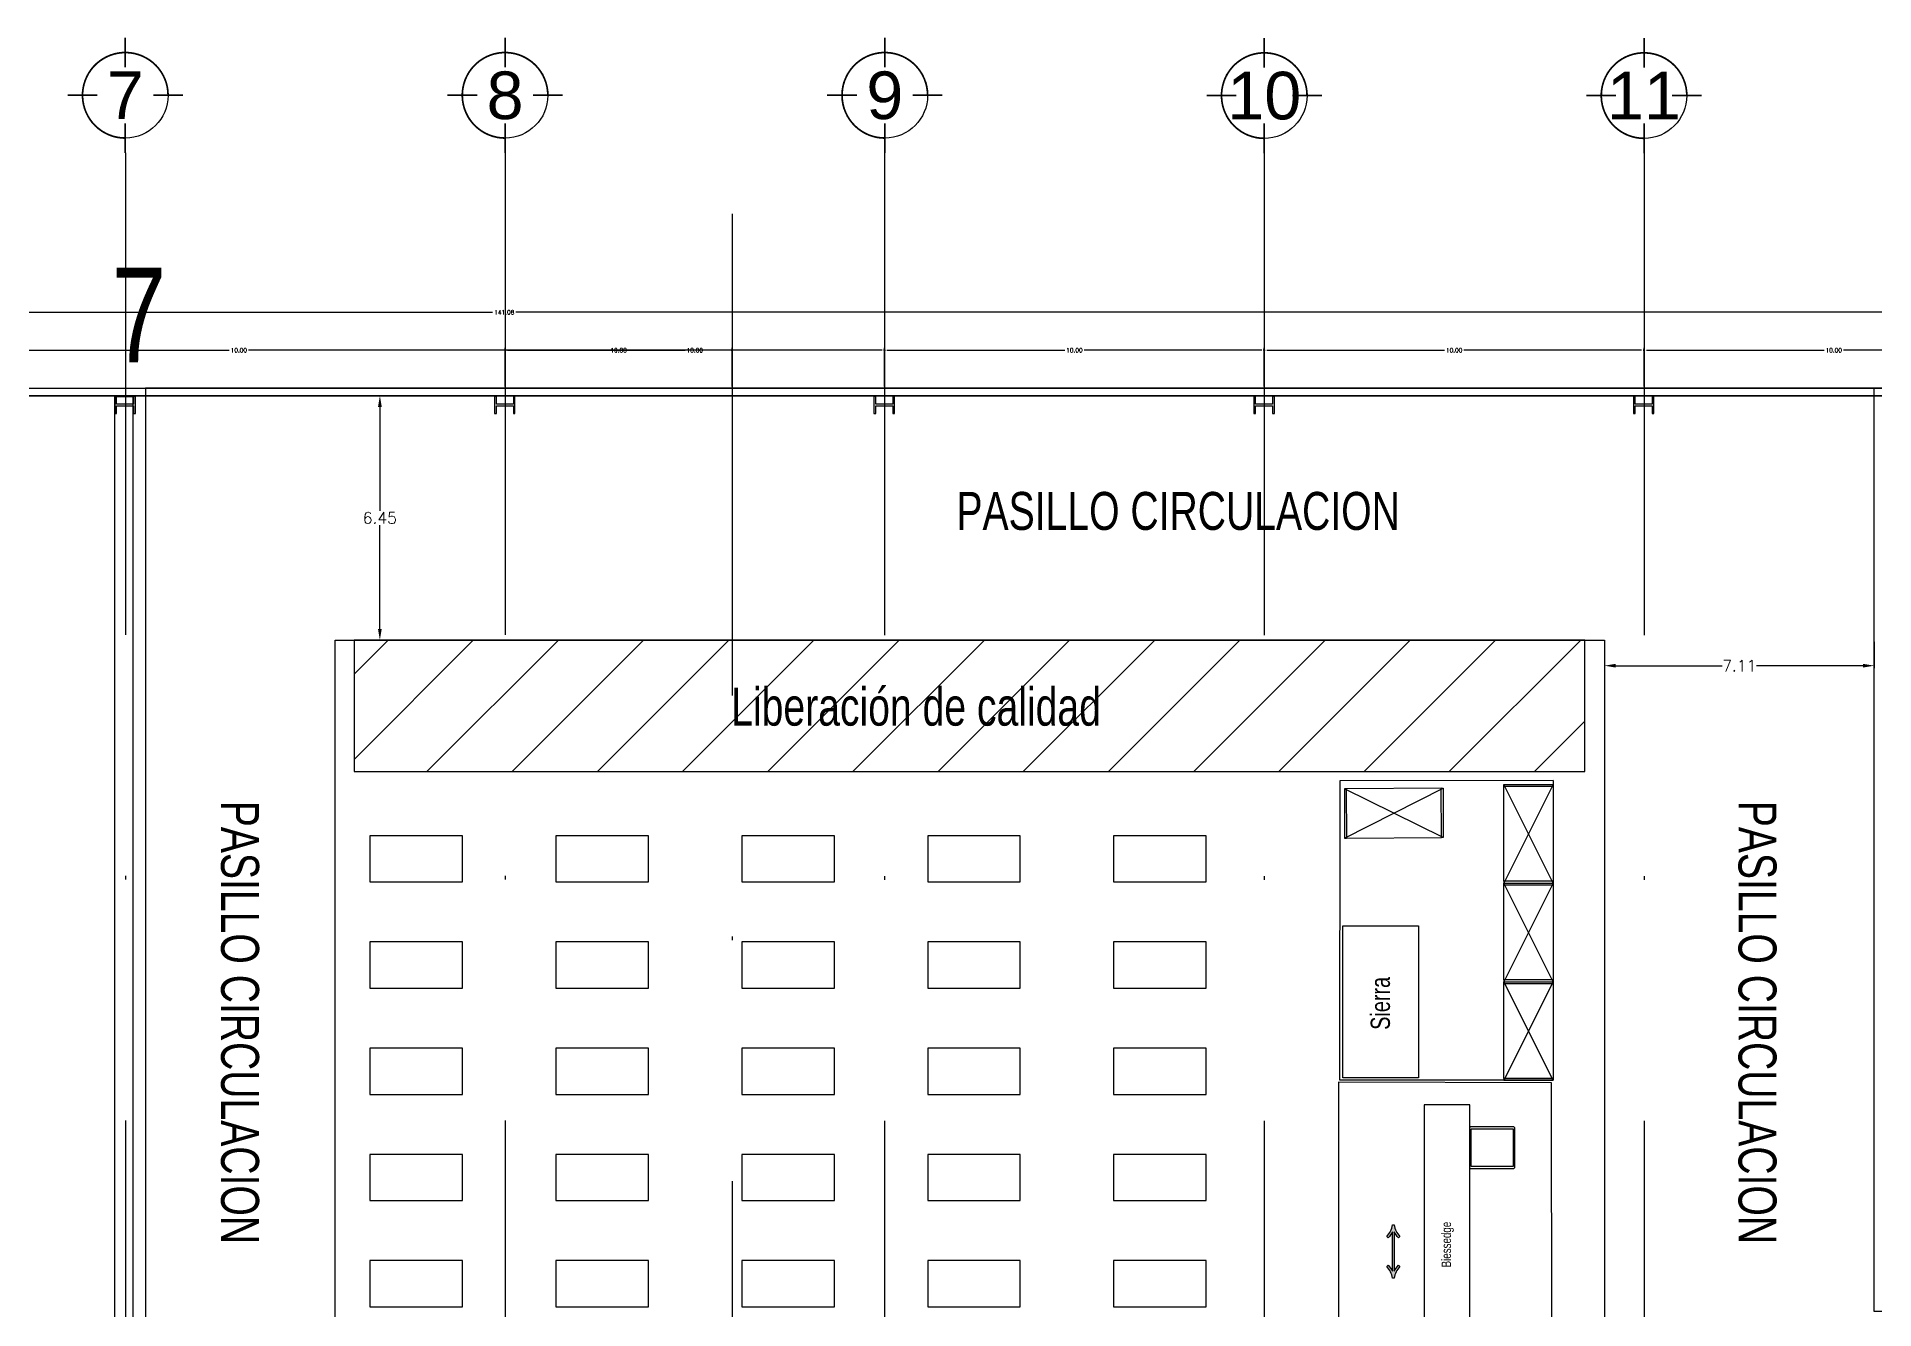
# Model space of a CAD drawing. Header units: millimetres. Extents: x 1309 to 1714, y 898 to 1242.
# Drawn here: x 1377.89 to 1426.31, y 1208.66 to 1242.2 of the extents above; entities that cross this region are included whole.
import ezdxf
from ezdxf.enums import TextEntityAlignment as Align

# ---------------------------------------------------------------- set-up
doc = ezdxf.new("R2010")
doc.units = ezdxf.units.MM
doc.linetypes.add('DASHDOT', pattern=[25.4, 12.7, -6.35, 0, -6.35])
for name, color, linetype in [('1- 2', 223, 'Continuous'), ('1- muro de carga', 5, 'Continuous'), ('dim-75', 2, 'Continuous'), ('ejes', 140, 'DASHDOT'), ('LINEA LIMITE DE ZONIFICACION', 2, 'Continuous'), ('MARCO', 254, 'Continuous')]:
    doc.layers.add(name, color=color, linetype=linetype)
doc.styles.add('75', font='romans.shx', dxfattribs={"height": 0.112})
doc.styles.add('ALA', font='arial.ttf')
doc.styles.get("Standard").update_dxf_attribs({"font": 'arial.ttf'})
doc.styles.add('TEXTO GENERAL', font='swissc.ttf', dxfattribs={"width": 0.9, "height": 1})
doc.styles.add('TEXTOS', font='romans.shx')
doc.dimstyles.new('DIM-75P', dxfattribs={"dimtxt": 0.3, "dimasz": 0.3, "dimexe": 0.0675, "dimexo": 0.0468, "dimgap": 0.0375, "dimtad": 0, "dimtih": 1, "dimtoh": 1, "dimzin": 0, "dimdsep": 46, "dimtxsty": 'TEXTOS', "dimcen": 0.3, "dimclrd": 1, "dimclre": 1, "dimclrt": 2, "dimadec": 0, "dimazin": 0, "dimtfac": 1, "dimtmove": 1, "dimatfit": 3, "dimldrblk": 'flecha', "dimfxl": 0.045, "dimtolj": 1, "dimtzin": 0, "dimlwd": -1, "dimlwe": -1, "dimarcsym": 0})

# ---------------------------------------------------------------- blocks, each defined once
blk = doc.blocks.new('ejeh')
at = {"layer": 'ejes', "const_width": 0.02}
for points in [[(0, 1.348), (0, 1)], [(-0.326, 0.674), (-0.674, 0.674)], [(0.326, 0.674), (0.674, 0.674)], [(0, 0), (0, 0.348)]]:
    blk.add_lwpolyline(points, dxfattribs=at)
blk.add_lwpolyline([(0, 0.174, -2.414214), (0.5, 0.674, 1)], format="xyb", dxfattribs=at)
at = {"layer": 'ejes'}
blk.add_circle((0, 0.674), 0.5, dxfattribs=at)
blk.add_attdef('X', text='', height=0.556, dxfattribs=at).set_placement((0, 0.674), align=Align.MIDDLE_CENTER)
blk = doc.blocks.new('flecha')
at = {"ltscale": 6}
for points in [[(-0.02, 0.03), (-0.11, 0.13), (-0.12, 0.05), (-0.12, 0.21)], [(-0.02, -0.03), (-0.11, -0.13), (-0.12, -0.05), (-0.12, -0.21)]]:
    blk.add_hatch(color=256, dxfattribs=at).paths.add_polyline_path(points)
for p, q in [((0.01, -0.02), (-0.14, 0.24)), ((0.01, 0.02), (-0.14, -0.24)), ((-0.13, 0.24), (-0.13, 0.03)), ((-0.13, 0.03), (-0.1, 0.12)), ((0, 0), (-0.1, 0.12)), ((0, 0), (-0.1, -0.12)), ((-0.13, -0.02), (-0.13, -0.24)), ((-0.13, -0.02), (-0.1, -0.12))]:
    blk.add_line(p, q, dxfattribs=at)
for points in [[(-0.02, 0.03), (-0.11, 0.13), (-0.12, 0.05), (-0.12, 0.21)], [(-0.02, -0.03), (-0.11, -0.13), (-0.12, -0.05), (-0.12, -0.21)]]:
    blk.add_lwpolyline(points, close=True, dxfattribs=at)
blk = doc.blocks.new('*D36')
at = {"layer": 'Defpoints', "color": 0, "transparency": 16777216}
for p in [(1165.686, 119.429), (1139.688, 118.429), (1165.686, 118.429)]:
    blk.add_point(p, dxfattribs=at)
at = {"layer": 'dim-75', "color": 1, "transparency": 16777216}
for p, q in [((1139.688, 118.475), (1139.688, 119.496)), ((1139.751, 119.429), (1152.433, 119.429)), ((1165.622, 119.429), (1152.94, 119.429)), ((1165.686, 118.475), (1165.686, 119.496))]:
    blk.add_line(p, q, dxfattribs=at)
at = {"layer": 'dim-75', "color": 1, "transparency": 16777216, "xscale": 0.06375, "yscale": 0.06375, "zscale": 0.06375, "rotation": 180}
blk.add_blockref('flecha', (1139.688, 119.429), dxfattribs=at)
at = {"layer": 'dim-75', "color": 1, "transparency": 16777216, "xscale": 0.06375, "yscale": 0.06375, "zscale": 0.06375}
blk.add_blockref('flecha', (1165.686, 119.429), dxfattribs=at)
at = {"layer": 'dim-75', "transparency": 16777216, "insert": (1152.687, 119.429), "char_height": 0.112, "attachment_point": 5, "style": '75'}
blk.add_mtext('\\A1;10.00', dxfattribs=at)
blk = doc.blocks.new('*D37')
at = {"layer": 'Defpoints', "color": 0, "transparency": 16777216}
for p in [(1159.703, 119.429), (1159.703, 118.429), (1165.686, 118.429)]:
    blk.add_point(p, dxfattribs=at)
at = {"layer": 'dim-75', "color": 1, "transparency": 16777216}
for p, q in [((1159.703, 118.475), (1159.703, 119.496)), ((1159.767, 119.429), (1162.441, 119.429)), ((1165.622, 119.429), (1162.948, 119.429)), ((1165.686, 118.475), (1165.686, 119.496))]:
    blk.add_line(p, q, dxfattribs=at)
at = {"layer": 'dim-75', "color": 1, "transparency": 16777216, "xscale": 0.06375, "yscale": 0.06375, "zscale": 0.06375, "rotation": 180}
blk.add_blockref('flecha', (1159.703, 119.429), dxfattribs=at)
at = {"layer": 'dim-75', "color": 1, "transparency": 16777216, "xscale": 0.06375, "yscale": 0.06375, "zscale": 0.06375}
blk.add_blockref('flecha', (1165.686, 119.429), dxfattribs=at)
at = {"layer": 'dim-75', "transparency": 16777216, "insert": (1162.695, 119.429), "char_height": 0.112, "attachment_point": 5, "style": '75'}
blk.add_mtext('\\A1;10.00', dxfattribs=at)
blk = doc.blocks.new('*D38')
at = {"layer": 'Defpoints', "color": 0, "transparency": 16777216}
for p in [(1169.703, 119.429), (1159.703, 118.429), (1169.703, 118.429)]:
    blk.add_point(p, dxfattribs=at)
at = {"layer": 'dim-75', "color": 1, "transparency": 16777216}
for p, q in [((1159.703, 118.475), (1159.703, 119.496)), ((1159.767, 119.429), (1164.45, 119.429)), ((1169.64, 119.429), (1164.957, 119.429)), ((1169.703, 118.475), (1169.703, 119.496))]:
    blk.add_line(p, q, dxfattribs=at)
at = {"layer": 'dim-75', "color": 1, "transparency": 16777216, "xscale": 0.06375, "yscale": 0.06375, "zscale": 0.06375, "rotation": 180}
blk.add_blockref('flecha', (1159.703, 119.429), dxfattribs=at)
at = {"layer": 'dim-75', "color": 1, "transparency": 16777216, "xscale": 0.06375, "yscale": 0.06375, "zscale": 0.06375}
blk.add_blockref('flecha', (1169.703, 119.429), dxfattribs=at)
at = {"layer": 'dim-75', "transparency": 16777216, "insert": (1164.703, 119.429), "char_height": 0.112, "attachment_point": 5, "style": '75'}
blk.add_mtext('\\A1;10.00', dxfattribs=at)
blk = doc.blocks.new('*D39')
at = {"layer": 'Defpoints', "color": 0, "transparency": 16777216}
for p in [(1179.711, 119.429), (1169.703, 118.429), (1179.711, 118.429)]:
    blk.add_point(p, dxfattribs=at)
at = {"layer": 'dim-75', "color": 1, "transparency": 16777216}
for p, q in [((1169.703, 118.475), (1169.703, 119.496)), ((1169.767, 119.429), (1174.454, 119.429)), ((1179.648, 119.429), (1174.961, 119.429)), ((1179.711, 118.475), (1179.711, 119.496))]:
    blk.add_line(p, q, dxfattribs=at)
at = {"layer": 'dim-75', "color": 1, "transparency": 16777216, "xscale": 0.06375, "yscale": 0.06375, "zscale": 0.06375, "rotation": 180}
blk.add_blockref('flecha', (1169.703, 119.429), dxfattribs=at)
at = {"layer": 'dim-75', "color": 1, "transparency": 16777216, "xscale": 0.06375, "yscale": 0.06375, "zscale": 0.06375}
blk.add_blockref('flecha', (1179.711, 119.429), dxfattribs=at)
at = {"layer": 'dim-75', "transparency": 16777216, "insert": (1174.707, 119.429), "char_height": 0.112, "attachment_point": 5, "style": '75'}
blk.add_mtext('\\A1;10.00', dxfattribs=at)
blk = doc.blocks.new('*D40')
at = {"layer": 'Defpoints', "color": 0, "transparency": 16777216}
for p in [(1189.719, 119.429), (1179.711, 118.429), (1189.719, 118.429)]:
    blk.add_point(p, dxfattribs=at)
at = {"layer": 'dim-75', "color": 1, "transparency": 16777216}
for p, q in [((1179.711, 118.475), (1179.711, 119.496)), ((1179.775, 119.429), (1184.462, 119.429)), ((1189.655, 119.429), (1184.969, 119.429)), ((1189.719, 118.475), (1189.719, 119.496))]:
    blk.add_line(p, q, dxfattribs=at)
at = {"layer": 'dim-75', "color": 1, "transparency": 16777216, "xscale": 0.06375, "yscale": 0.06375, "zscale": 0.06375, "rotation": 180}
blk.add_blockref('flecha', (1179.711, 119.429), dxfattribs=at)
at = {"layer": 'dim-75', "color": 1, "transparency": 16777216, "xscale": 0.06375, "yscale": 0.06375, "zscale": 0.06375}
blk.add_blockref('flecha', (1189.719, 119.429), dxfattribs=at)
at = {"layer": 'dim-75', "transparency": 16777216, "insert": (1184.715, 119.429), "char_height": 0.112, "attachment_point": 5, "style": '75'}
blk.add_mtext('\\A1;10.00', dxfattribs=at)
blk = doc.blocks.new('*D41')
at = {"layer": 'Defpoints', "color": 0, "transparency": 16777216}
for p in [(1199.719, 119.429), (1189.719, 118.429), (1199.719, 118.429)]:
    blk.add_point(p, dxfattribs=at)
at = {"layer": 'dim-75', "color": 1, "transparency": 16777216}
for p, q in [((1189.719, 118.475), (1189.719, 119.496)), ((1189.783, 119.429), (1194.466, 119.429)), ((1199.655, 119.429), (1194.973, 119.429)), ((1199.719, 118.475), (1199.719, 119.496))]:
    blk.add_line(p, q, dxfattribs=at)
at = {"layer": 'dim-75', "color": 1, "transparency": 16777216, "xscale": 0.06375, "yscale": 0.06375, "zscale": 0.06375, "rotation": 180}
blk.add_blockref('flecha', (1189.719, 119.429), dxfattribs=at)
at = {"layer": 'dim-75', "color": 1, "transparency": 16777216, "xscale": 0.06375, "yscale": 0.06375, "zscale": 0.06375}
blk.add_blockref('flecha', (1199.719, 119.429), dxfattribs=at)
at = {"layer": 'dim-75', "transparency": 16777216, "insert": (1194.719, 119.429), "char_height": 0.112, "attachment_point": 5, "style": '75'}
blk.add_mtext('\\A1;10.00', dxfattribs=at)
blk = doc.blocks.new('*D45')
at = {"layer": 'Defpoints', "color": 0, "transparency": 16777216}
for p in [(1089.141, 120.429), (1089.141, 118.429), (1230.223, 118.429)]:
    blk.add_point(p, dxfattribs=at)
at = {"layer": 'dim-75', "color": 1, "transparency": 16777216}
for p, q in [((1089.141, 118.475), (1089.141, 120.496)), ((1089.205, 120.429), (1159.375, 120.429)), ((1230.159, 120.429), (1159.989, 120.429)), ((1230.223, 118.475), (1230.223, 120.496))]:
    blk.add_line(p, q, dxfattribs=at)
at = {"layer": 'dim-75', "color": 1, "transparency": 16777216, "xscale": 0.06375, "yscale": 0.06375, "zscale": 0.06375, "rotation": 180}
blk.add_blockref('flecha', (1089.141, 120.429), dxfattribs=at)
at = {"layer": 'dim-75', "color": 1, "transparency": 16777216, "xscale": 0.06375, "yscale": 0.06375, "zscale": 0.06375}
blk.add_blockref('flecha', (1230.223, 120.429), dxfattribs=at)
at = {"layer": 'dim-75', "transparency": 16777216, "insert": (1159.682, 120.429), "char_height": 0.112, "attachment_point": 5, "style": '75'}
blk.add_mtext('\\A1;141.08', dxfattribs=at)
blk = doc.blocks.new('malla1x1')
at = {"color": 1, "linetype": 'Continuous', "ltscale": 0.01}
blk.add_lwpolyline([(80.173, 79.605), (0, 79.605), (0, 0), (101.556, 0)], close=True, dxfattribs=at)
blk = doc.blocks.new('ARRAY BASE$0$SLIDING DOOR ARROW')
h = blk.add_hatch(color=7)
h.dxf.hatch_style = 1
h.paths.add_polyline_path([(-6.8, 15.6), (-5.3, 14.3, 0.049205), (-1, 20.4), (-1, -20.4, 0.049205), (-5.3, -14.3), (-6.8, -15.6, -0.166738), (-1, -27.6), (1, -27.6, -0.166738), (6.8, -15.6), (5.3, -14.3, 0.049205), (1, -20.4), (1, 20.4, 0.049205), (5.3, 14.3), (6.8, 15.6, -0.166738), (1, 27.6), (-1, 27.6, -0.166738)])
at = {"color": 7}
blk.add_lwpolyline([(-1, 27.6), (1, 27.6, 0.166738), (6.8, 15.6), (5.3, 14.3, -0.049205), (1, 20.4), (1, -20.4, -0.049205), (5.3, -14.3), (6.8, -15.6, 0.166738), (1, -27.6), (-1, -27.6, 0.166738), (-6.8, -15.6), (-5.3, -14.3, -0.049205), (-1, -20.4), (-1, 20.4, -0.049205), (-5.3, 14.3), (-6.8, 15.6, 0.166738)], format="xyb", close=True, dxfattribs=at)
blk = doc.blocks.new('ARRAY BASE$0$Rack madera')
for p, q in [((0.002, 0.002), (0.002, 1.302)), ((0.002, 1.302), (0.052, 1.302)), ((2.602, 1.302), (0.002, 0.002)), ((0.002, 1.302), (2.602, 0.002)), ((2.552, 1.302), (0.052, 1.302)), ((0.052, 1.302), (0.052, 0.002)), ((2.552, 0.002), (2.552, 1.302)), ((2.602, 1.302), (2.552, 1.302)), ((2.602, 0.002), (2.602, 1.302)), ((0.052, 0.002), (0.002, 0.002)), ((0.052, 0.002), (2.552, 0.002)), ((2.552, 0.002), (2.602, 0.002))]:
    blk.add_line(p, q)
blk = doc.blocks.new('ARRAY BASE$0$CABINA PINTURA')
for p, q in [((1.277, -4.103), (1.277, -0.623)), ((6.459, -4.103), (6.459, -0.623)), ((11.557, -4.103), (11.557, -0.623)), ((16.358, -4.103), (23.535, -4.103))]:
    blk.add_line(p, q)
for points in [[(24.34, 0), (0, 0), (0, -6.847), (24.34, -6.847)], [(1.277, -0.623), (1.277, -4.103), (5.311, -4.103), (5.311, -0.623)], [(6.459, -0.623), (6.459, -4.103), (10.493, -4.103), (10.493, -0.623)], [(11.557, -0.623), (11.557, -4.103), (15.591, -4.103), (15.591, -0.623)], [(23.535, -4.103), (23.535, -0.623), (16.358, -0.623), (16.358, -4.103)], [(5.311, -3.403), (5.311, -2.838), (5.534, -2.838), (5.534, -3.403)], [(10.493, -3.403), (10.493, -2.838), (10.717, -2.838), (10.717, -3.403)], [(15.591, -3.403), (15.591, -2.838), (15.814, -2.838), (15.814, -3.403)], [(5.311, -4.103), (5.311, -3.603), (5.811, -3.603), (5.811, -4.103)], [(10.493, -4.103), (10.493, -3.603), (10.993, -3.603), (10.993, -4.103)], [(15.591, -4.103), (15.591, -3.603), (16.091, -3.603), (16.091, -4.103)], [(23.535, -4.103), (23.535, -3.603), (24.035, -3.603), (24.035, -4.103)], [(3.031, -4.366), (3.031, -5.846), (1.164, -5.846), (1.164, -4.366)], [(2.047, -5.765), (1.277, -5.765), (1.277, -4.472), (2.047, -4.472)], [(2.944, -5.765), (2.174, -5.765), (2.174, -4.472), (2.944, -4.472)], [(5.255, -4.366), (5.255, -5.846), (3.388, -5.846), (3.388, -4.366)], [(4.271, -5.765), (3.501, -5.765), (3.501, -4.472), (4.271, -4.472)], [(5.169, -5.765), (4.399, -5.765), (4.399, -4.472), (5.169, -4.472)], [(8.213, -4.366), (8.213, -5.846), (6.346, -5.846), (6.346, -4.366)], [(7.229, -5.765), (6.459, -5.765), (6.459, -4.472), (7.229, -4.472)], [(8.127, -5.765), (7.357, -5.765), (7.357, -4.472), (8.127, -4.472)], [(10.438, -4.366), (10.438, -5.846), (8.571, -5.846), (8.571, -4.366)], [(9.454, -5.765), (8.684, -5.765), (8.684, -4.472), (9.454, -4.472)], [(10.352, -5.765), (9.582, -5.765), (9.582, -4.472), (10.352, -4.472)], [(13.311, -4.366), (13.311, -5.846), (11.444, -5.846), (11.444, -4.366)], [(12.327, -5.765), (11.557, -5.765), (11.557, -4.472), (12.327, -4.472)], [(13.225, -5.765), (12.455, -5.765), (12.455, -4.472), (13.225, -4.472)], [(15.536, -4.366), (15.536, -5.846), (13.669, -5.846), (13.669, -4.366)], [(14.552, -5.765), (13.782, -5.765), (13.782, -4.472), (14.552, -4.472)], [(15.449, -5.765), (14.679, -5.765), (14.679, -4.472), (15.449, -4.472)], [(0, -6.847), (24.34, -6.847), (24.34, -14.438), (0, -14.438)], [(9.762, -7.796), (0.34, -7.796), (0.34, -6.952), (9.762, -6.952)], [(22.643, -7.784), (13.221, -7.784), (13.221, -6.941), (22.643, -6.941)], [(0.469, -11.394), (1.594, -11.394), (1.594, -9.144), (0.469, -9.144)], [(3.018, -11.394), (4.143, -11.394), (4.143, -9.144), (3.018, -9.144)], [(5.566, -11.394), (6.691, -11.394), (6.691, -9.144), (5.566, -9.144)], [(8.115, -11.394), (9.24, -11.394), (9.24, -9.144), (8.115, -9.144)], [(10.664, -11.394), (11.789, -11.394), (11.789, -9.144), (10.664, -9.144)], [(13.213, -11.394), (14.338, -11.394), (14.338, -9.144), (13.213, -9.144)], [(15.762, -11.394), (16.887, -11.394), (16.887, -9.144), (15.762, -9.144)], [(18.311, -11.394), (19.436, -11.394), (19.436, -9.144), (18.311, -9.144)], [(20.859, -11.394), (21.984, -11.394), (21.984, -9.144), (20.859, -9.144)]]:
    blk.add_lwpolyline(points, close=True)
at = {"style": 'TEXTO GENERAL'}
for s, width, gutter_width, insert, char_height, attachment_point, rotation in [('\\pxqc;CABIN\\P1', 2.52479, 12.5, (3.891, -1.082), 0.5, 1, 270), ('\\pxqc;CABIN\\P2', 2.86507, 12.5, (9.074, -1.082), 0.5, 1, 270), ('\\pxqc;CABIN\\P3', 3.00708, 12.5, (14.172, -1.082), 0.5, 1, 270), ('\\pxqc;CABIN\\P4', 3.03436, 12.5, (19.996, -1.222), 0.5, 1, 270), ('COTROL', 0.37702, 12.5, (5.478, -2.834), 0.1, 1, 270), ('COTROL', 0.37702, 12.5, (10.66, -2.834), 0.1, 1, 270), ('COTROL', 0.37702, 12.5, (15.758, -2.834), 0.1, 1, 270), ('\\pxqc;CART', 2.56497, 5.958, (1.728, -3.858), 0.1192, 1, 270), ('\\pxqc;CART', 2.56497, 5.958, (2.626, -3.858), 0.1192, 1, 270), ('\\pxqc;CART', 2.56497, 5.958, (3.953, -3.858), 0.1192, 1, 270), ('\\pxqc;CART', 2.56497, 5.958, (4.85, -3.858), 0.1192, 1, 270), ('\\pxqc;CART', 2.56497, 5.958, (6.911, -3.858), 0.1192, 1, 270), ('\\pxqc;CART', 2.56497, 5.958, (7.808, -3.858), 0.1192, 1, 270), ('\\pxqc;CART', 2.56497, 5.958, (9.135, -3.858), 0.1192, 1, 270), ('\\pxqc;CART', 2.56497, 5.958, (10.033, -3.858), 0.1192, 1, 270), ('\\pxqc;CART', 2.56497, 5.958, (12.008, -3.858), 0.1192, 1, 270), ('\\pxqc;CART', 2.56497, 5.958, (12.906, -3.858), 0.1192, 1, 270), ('\\pxqc;CART', 2.56497, 5.958, (14.233, -3.858), 0.1192, 1, 270), ('\\pxqc;CART', 2.56497, 5.958, (15.131, -3.858), 0.1192, 1, 270), ("\\pxqc;4' x 8'\\PTABLE", 189.1384, 60, (1.031, -10.269), 0.21094, 5, 90), ("\\pxqc;4' x 8'\\PTABLE", 189.1384, 60, (3.58, -10.269), 0.21094, 5, 90), ("\\pxqc;4' x 8'\\PTABLE", 189.1384, 60, (6.129, -10.269), 0.21094, 5, 90), ("\\pxqc;4' x 8'\\PTABLE", 189.1384, 60, (8.678, -10.269), 0.21094, 5, 90), ("\\pxqc;4' x 8'\\PTABLE", 189.1384, 60, (11.227, -10.269), 0.21094, 5, 90), ("\\pxqc;4' x 8'\\PTABLE", 189.1384, 60, (13.775, -10.269), 0.21094, 5, 90), ("\\pxqc;4' x 8'\\PTABLE", 189.1384, 60, (16.324, -10.269), 0.21094, 5, 90), ("\\pxqc;4' x 8'\\PTABLE", 189.1384, 60, (18.873, -10.269), 0.21094, 5, 90), ("\\pxqc;4' x 8'\\PTABLE", 189.1384, 60, (21.422, -10.269), 0.21094, 5, 90)]:
    blk.add_mtext_dynamic_manual_height_columns(s, width=width, gutter_width=gutter_width, heights=[0], dxfattribs=dict(at, insert=insert, char_height=char_height, attachment_point=attachment_point, rotation=rotation))
at = {"char_height": 0.21094, "attachment_point": 5, "style": 'TEXTO GENERAL'}
for insert in [(5.051, -7.374), (17.932, -7.363)]:
    blk.add_mtext_dynamic_manual_height_columns('\\pxqc;BLOWER / VENTILATION', width=284.7754, gutter_width=60, heights=[0], dxfattribs=dict(at, insert=insert))
blk = doc.blocks.new('*D111')
at = {"layer": 'Defpoints', "color": 0, "ltscale": 0.01, "transparency": 16777216}
for p in [(1385.749, 1232.738), (1386.93, 1232.738), (1385.749, 1226.292)]:
    blk.add_point(p, dxfattribs=at)
at = {"layer": 'LINEA LIMITE DE ZONIFICACION', "color": 1, "ltscale": 0.01, "transparency": 16777216}
for p, q in [((1385.796, 1232.738), (1386.998, 1232.738)), ((1386.93, 1232.438), (1386.93, 1229.703)), ((1386.93, 1226.592), (1386.93, 1229.328)), ((1385.796, 1226.292), (1386.998, 1226.292))]:
    blk.add_line(p, q, dxfattribs=at)
for points in [[(1386.88, 1232.438), (1386.98, 1232.438), (1386.93, 1232.738)], [(1386.88, 1226.592), (1386.98, 1226.592), (1386.93, 1226.292)]]:
    blk.add_solid(points, dxfattribs=at)
at = {"layer": 'LINEA LIMITE DE ZONIFICACION', "color": 2, "ltscale": 0.01, "transparency": 16777216, "insert": (1386.93, 1229.515), "char_height": 0.3, "attachment_point": 5, "style": 'TEXTOS'}
blk.add_mtext('\\A1;6.45', dxfattribs=at)
blk = doc.blocks.new('*D101')
at = {"layer": 'Defpoints', "color": 0, "ltscale": 0.01, "transparency": 16777216}
for p in [(1419.201, 1226.292), (1426.312, 1226.292), (1426.312, 1225.621)]:
    blk.add_point(p, dxfattribs=at)
at = {"layer": 'LINEA LIMITE DE ZONIFICACION', "color": 1, "ltscale": 0.01, "transparency": 16777216}
for p, q in [((1419.201, 1226.246), (1419.201, 1225.554)), ((1426.312, 1226.246), (1426.312, 1225.554)), ((1419.501, 1225.621), (1422.305, 1225.621)), ((1426.012, 1225.621), (1423.208, 1225.621))]:
    blk.add_line(p, q, dxfattribs=at)
for points in [[(1419.501, 1225.671), (1419.501, 1225.571), (1419.201, 1225.621)], [(1426.012, 1225.671), (1426.012, 1225.571), (1426.312, 1225.621)]]:
    blk.add_solid(points, dxfattribs=at)
at = {"layer": 'LINEA LIMITE DE ZONIFICACION', "color": 2, "ltscale": 0.01, "transparency": 16777216, "insert": (1422.757, 1225.621), "char_height": 0.3, "attachment_point": 5, "style": 'TEXTOS'}
blk.add_mtext('\\A1;7.11', dxfattribs=at)
blk = doc.blocks.new('planta conjunto')
blk.add_lwpolyline([(60.277, 79.803), (60.75, 79.803), (60.75, 0), (60.277, 0)], close=True)
blk.add_lwpolyline([(60.277, 79.803), (60.75, 79.803), (60.75, 0), (60.277, 0)], close=True)
at = {"layer": '1- 2', "lineweight": 25}
for points in [[(60.774, 79.581), (60.324, 79.581), (60.324, 79.779), (60.277, 79.779), (60.277, 79.329), (60.324, 79.329), (60.324, 79.534), (60.774, 79.534), (60.774, 79.329), (60.822, 79.329), (60.822, 79.779), (60.774, 79.779), (60.774, 79.581)], [(70.782, 79.581), (70.332, 79.581), (70.332, 79.779), (70.284, 79.779), (70.284, 79.329), (70.332, 79.329), (70.332, 79.534), (70.782, 79.534), (70.782, 79.329), (70.822, 79.329), (70.822, 79.779), (70.782, 79.779), (70.782, 79.581)], [(80.782, 79.581), (80.332, 79.581), (80.332, 79.779), (80.284, 79.779), (80.284, 79.329), (80.332, 79.329), (80.332, 79.534), (80.782, 79.534), (80.782, 79.329), (80.829, 79.329), (80.829, 79.779), (80.782, 79.779), (80.782, 79.581)], [(90.79, 79.581), (90.34, 79.581), (90.34, 79.779), (90.292, 79.779), (90.292, 79.329), (90.34, 79.329), (90.34, 79.534), (90.79, 79.534), (90.79, 79.329), (90.837, 79.329), (90.837, 79.779), (90.79, 79.779), (90.79, 79.581)], [(100.79, 79.581), (100.34, 79.581), (100.34, 79.779), (100.3, 79.779), (100.3, 79.329), (100.34, 79.329), (100.34, 79.534), (100.79, 79.534), (100.79, 79.329), (100.837, 79.329), (100.837, 79.779), (100.79, 79.779), (100.79, 79.581)]]:
    blk.add_lwpolyline(points, dxfattribs=at)
at = {"layer": '1- muro de carga', "lineweight": 25}
blk.add_lwpolyline([(0, 0), (0, 80), (141.082, 80), (162.567, 0)], close=True, dxfattribs=at)
blk.add_lwpolyline([(6.09, 0.197), (0.197, 0.197), (0.197, 79.803), (140.923, 79.803), (162.306, 0.197), (7.291, 0.197)], dxfattribs=at)
at = {"layer": 'ejes'}
for p, q in [((60.555, 86.2), (60.555, 0.474)), ((70.562, 86.2), (70.562, 0.474)), ((80.562, 86.192), (80.562, 0.474)), ((90.57, 86.192), (90.57, 0.474)), ((100.578, 86.192), (100.578, 0.474)), ((76.545, 84.599), (76.545, -1.127))]:
    blk.add_line(p, q, dxfattribs=at)
blk.add_blockref('malla1x1', (60.75, 0.197))
at = {"layer": 'MARCO'}
ref = blk.add_blockref('ejeh', (60.554, 86.2), dxfattribs=dict(at, xscale=2.254873559710263, yscale=2.254873559710263, zscale=2.254873559710263))
ref.add_attrib('X', '7', dxfattribs={"layer": 'ejes', "height": 1.254, "style": 'ALA'}).set_placement((60.554, 87.72), align=Align.MIDDLE_CENTER)
ref = blk.add_blockref('ejeh', (70.562, 86.2), dxfattribs=dict(at, xscale=2.254873559710263, yscale=2.254873559710263, zscale=2.254873559710263))
ref.add_attrib('X', '8', dxfattribs={"layer": 'ejes', "height": 1.254, "style": 'ALA'}).set_placement((70.562, 87.72), align=Align.MIDDLE_CENTER)
ref = blk.add_blockref('ejeh', (80.57, 86.2), dxfattribs=dict(at, xscale=2.254873559710263, yscale=2.254873559710263, zscale=2.254873559710263))
ref.add_attrib('X', '9', dxfattribs={"layer": 'ejes', "height": 1.254, "style": 'ALA'}).set_placement((80.57, 87.72), align=Align.MIDDLE_CENTER)
ref = blk.add_blockref('ejeh', (90.57, 86.192), dxfattribs=dict(at, xscale=2.254873559710263, yscale=2.254873559710263, zscale=2.254873559710263))
ref.add_attrib('X', '10', dxfattribs={"layer": 'ejes', "height": 1.2537, "style": 'ALA'}).set_placement((90.57, 87.712), align=Align.MIDDLE_CENTER)
ref = blk.add_blockref('ejeh', (100.578, 86.192), dxfattribs=dict(at, xscale=2.254873559710263, yscale=2.254873559710263, zscale=2.254873559710263))
ref.add_attrib('X', '11', dxfattribs={"layer": 'ejes', "height": 1.2537, "style": 'ALA'}).set_placement((100.578, 87.712), align=Align.MIDDLE_CENTER)
at = {"layer": 'dim-75'}
for base, p1, p2, picture, middle in [((0, 82), (141.082, 80), (0, 80), '*D45', (70.541, 82)), ((80.562, 81), (70.562, 80), (80.562, 80), '*D38', (75.562, 81)), ((110.578, 81), (100.578, 80), (110.578, 80), '*D41', (105.578, 81))]:
    dim = blk.add_linear_dim(base=base, p1=p1, p2=p2, dimstyle='DIM-75P', dxfattribs=at)
    dim.commit()
    dim.dimension.update_dxf_attribs({"geometry": picture, "text_midpoint": middle, "insert": (-1089.141, -38.429)})
for base, p1, p2, picture, middle in [((76.545, 81), (50.547, 80), (76.545, 80), '*D36', (63.546, 81)), ((70.562, 81), (76.545, 80), (70.562, 80), '*D37', (73.554, 81)), ((90.57, 81), (80.562, 80), (90.57, 80), '*D39', (85.566, 81)), ((100.578, 81), (90.57, 80), (100.578, 80), '*D40', (95.574, 81))]:
    dim = blk.add_linear_dim(base=base, p1=p1, p2=p2, text='10.00', dimstyle='DIM-75P', dxfattribs=at)
    dim.commit()
    dim.dimension.update_dxf_attribs({"geometry": picture, "text_midpoint": middle, "insert": (-1089.141, -38.429)})

msp = doc.modelspace()

# ---------------------------------------------------------------- hatches: boundary and pattern name
h = msp.add_hatch()
h.set_pattern_fill('ANSI31', color=256, scale=0.5)
h.set_pattern_definition([(45, (987.6425, 1161.3052), (-1.122532, 1.122532), [])])
h.paths.add_polyline_path([(1418.68912, 1222.82958), (1418.68912, 1226.2924), (1386.24948, 1226.2924), (1386.24948, 1222.82958)])
h.paths.add_polyline_path([(1395.85852, 1223.47356), (1406.00079, 1223.47356), (1406.00079, 1225.56772), (1395.85852, 1225.56772)], flags=24)

# ---------------------------------------------------------------- linework, layer by layer
for p, q in [((1440.74948, 1232.93578), (1380.74948, 1232.93578)), ((1385.74948, 1226.2924), (1419.20101, 1226.2924)), ((1385.74948, 1171.28577), (1385.74948, 1226.2924)), ((1419.20101, 1226.2924), (1419.20101, 1171.28577)), ((1411.8209, 1222.82958), (1417.32177, 1222.82958))]:
    msp.add_line(p, q)
for points in [[(1380.74948, 1232.93578), (1460.74948, 1232.93578)], [(1385.74948, 1232.93578), (1385.74948, 1232.93578), (1380.74948, 1232.93578), (1380.74948, 1152.93578)], [(1385.74948, 1171.28577), (1385.74948, 1226.2924)], [(1417.85054, 1222.59472), (1417.85054, 1214.69236), (1412.22554, 1214.69236), (1412.23726, 1222.59472), (1417.85054, 1222.59953)], [(1412.20848, 1200.94895), (1417.82176, 1200.94895), (1417.81004, 1214.63059), (1412.19676, 1214.64231), (1412.19676, 1200.93723)]]:
    msp.add_lwpolyline(points)
for points in [[(1380.74948, 1152.93578), (1440.7495, 1152.93578), (1440.7495, 1232.93578), (1380.74948, 1232.93578)], [(1379.94377, 1232.7146), (1380.41737, 1232.7146), (1380.41737, 1152.77235), (1379.94377, 1152.77235)], [(1386.24948, 1222.82958), (1418.68912, 1222.82958), (1418.68912, 1226.2924), (1386.24948, 1226.2924)], [(1389.10757, 1219.92088), (1389.10757, 1221.14088), (1386.66757, 1221.14088), (1386.66757, 1219.92088)], [(1394.00757, 1219.92088), (1394.00757, 1221.14088), (1391.56757, 1221.14088), (1391.56757, 1219.92088)], [(1398.90757, 1219.92088), (1398.90757, 1221.14088), (1396.46757, 1221.14088), (1396.46757, 1219.92088)], [(1403.80757, 1219.92088), (1403.80757, 1221.14088), (1401.36757, 1221.14088), (1401.36757, 1219.92088)], [(1408.70757, 1219.92088), (1408.70757, 1221.14088), (1406.26757, 1221.14088), (1406.26757, 1219.92088)], [(1412.30493, 1214.76035), (1412.30493, 1218.76194), (1414.30328, 1218.76194), (1414.30328, 1214.76035)], [(1389.10757, 1217.12088), (1389.10757, 1218.34088), (1386.66757, 1218.34088), (1386.66757, 1217.12088)], [(1394.00757, 1217.12088), (1394.00757, 1218.34088), (1391.56757, 1218.34088), (1391.56757, 1217.12088)], [(1398.90757, 1217.12088), (1398.90757, 1218.34088), (1396.46757, 1218.34088), (1396.46757, 1217.12088)], [(1403.80757, 1217.12088), (1403.80757, 1218.34088), (1401.36757, 1218.34088), (1401.36757, 1217.12088)], [(1408.70757, 1217.12088), (1408.70757, 1218.34088), (1406.26757, 1218.34088), (1406.26757, 1217.12088)], [(1389.10757, 1214.32088), (1389.10757, 1215.54088), (1386.66757, 1215.54088), (1386.66757, 1214.32088)], [(1394.00757, 1214.32088), (1394.00757, 1215.54088), (1391.56757, 1215.54088), (1391.56757, 1214.32088)], [(1398.90757, 1214.32088), (1398.90757, 1215.54088), (1396.46757, 1215.54088), (1396.46757, 1214.32088)], [(1403.80757, 1214.32088), (1403.80757, 1215.54088), (1401.36757, 1215.54088), (1401.36757, 1214.32088)], [(1408.70757, 1214.32088), (1408.70757, 1215.54088), (1406.26757, 1215.54088), (1406.26757, 1214.32088)], [(1415.65362, 1206.99381), (1415.65362, 1214.04381), (1414.45362, 1214.04381), (1414.45362, 1206.99381)], [(1415.69313, 1212.41748), (1415.69313, 1213.41748), (1416.79313, 1213.41748), (1416.79313, 1212.41748)], [(1389.10757, 1211.52088), (1389.10757, 1212.74088), (1386.66757, 1212.74088), (1386.66757, 1211.52088)], [(1394.00757, 1211.52088), (1394.00757, 1212.74088), (1391.56757, 1212.74088), (1391.56757, 1211.52088)], [(1398.90757, 1211.52088), (1398.90757, 1212.74088), (1396.46757, 1212.74088), (1396.46757, 1211.52088)], [(1403.80757, 1211.52088), (1403.80757, 1212.74088), (1401.36757, 1212.74088), (1401.36757, 1211.52088)], [(1408.70757, 1211.52088), (1408.70757, 1212.74088), (1406.26757, 1212.74088), (1406.26757, 1211.52088)], [(1389.10757, 1208.72088), (1389.10757, 1209.94088), (1386.66757, 1209.94088), (1386.66757, 1208.72088)], [(1394.00757, 1208.72088), (1394.00757, 1209.94088), (1391.56757, 1209.94088), (1391.56757, 1208.72088)], [(1398.90757, 1208.72088), (1398.90757, 1209.94088), (1396.46757, 1209.94088), (1396.46757, 1208.72088)], [(1403.80757, 1208.72088), (1403.80757, 1209.94088), (1401.36757, 1209.94088), (1401.36757, 1208.72088)], [(1408.70757, 1208.72088), (1408.70757, 1209.94088), (1406.26757, 1209.94088), (1406.26757, 1208.72088)]]:
    msp.add_lwpolyline(points, close=True)
msp.add_lwpolyline([(1416.79313, 1213.46748), (1415.69313, 1213.46748, 0.41421356), (1415.64313, 1213.41748), (1415.64313, 1212.41748, 0.41421356), (1415.69313, 1212.36748), (1416.79313, 1212.36748, 0.41421356), (1416.84313, 1212.41748), (1416.84313, 1213.41748, 0.41421356)], format="xyb", close=True)
at = {"layer": '1- muro de carga', "lineweight": 25}
msp.add_lwpolyline([(1319.66725, 1152.93578), (1319.66725, 1232.93578), (1460.74948, 1232.93578), (1482.23447, 1152.93578)], close=True, dxfattribs=at)
msp.add_lwpolyline([(1325.7573, 1153.13325), (1319.86472, 1153.13325), (1319.86472, 1232.7383), (1460.58996, 1232.7383), (1481.97323, 1153.13326), (1326.95795, 1153.13326)], dxfattribs=at)

# ---------------------------------------------------------------- block references
msp.add_blockref('planta conjunto', (1319.66725, 1152.93578))
for name, p, rotation in [('ARRAY BASE$0$CABINA PINTURA', (1440.7495, 1232.93578), 270), ('ARRAY BASE$0$Rack madera', (1414.94963, 1222.39309), 180.2983981289786)]:
    msp.add_blockref(name, p, dxfattribs=dict(rotation=rotation))
at = {"xscale": -1, "rotation": 270}
for p in [(1416.54872, 1219.89026), (1416.54872, 1217.29026), (1416.54871, 1214.69026)]:
    msp.add_blockref('ARRAY BASE$0$Rack madera', p, dxfattribs=at)
at = {"xscale": 0.0254, "yscale": 0.0254, "zscale": 0.0254}
msp.add_blockref('ARRAY BASE$0$SLIDING DOOR ARROW', (1413.63737, 1210.17963), dxfattribs=at)

# ---------------------------------------------------------------- texts
at = {"attachment_point": 1, "style": 'TEXTO GENERAL'}
for s, width, insert, char_height in [('7', 5.0089445, (1379.86465, 1236.11584), 2.5), ('Liberación de calidad', 22.1152655, (1396.18859, 1225.0411), 1)]:
    msp.add_mtext_dynamic_manual_height_columns(s, width=width, gutter_width=12.5, heights=[0], dxfattribs=dict(at, insert=insert, char_height=char_height))
at = {"attachment_point": 1, "rotation": 90, "style": 'TEXTO GENERAL'}
for s, width, gutter_width, heights, insert, char_height in [('{\\C256;\\c0;Sierra}', 2.7905861, 2.53664, [0], (1413.04117, 1216.02401), 0.5073282), ('\\pxqc;Biessedge', 3.7524625, 0, [1.89809], (1414.90794, 1208.48657), 0.25)]:
    msp.add_mtext_dynamic_manual_height_columns(s, width=width, gutter_width=gutter_width, heights=heights, dxfattribs=dict(at, insert=insert, char_height=char_height))
at = {"layer": 'LINEA LIMITE DE ZONIFICACION', "ltscale": 0.01, "style": 'TEXTO GENERAL', "width": 0.9}
msp.add_text('PASILLO CIRCULACION', height=1, dxfattribs=at).set_placement((1402.12501, 1229.20062))
for p in [(1382.74538, 1222.06079), (1422.73491, 1222.06079)]:
    msp.add_text('PASILLO CIRCULACION', height=1, rotation=270, dxfattribs=at).set_placement(p)

# ---------------------------------------------------------------- dimensions: what is measured, and where the dimension line sits
at = {"layer": 'LINEA LIMITE DE ZONIFICACION', "ltscale": 0.01}
dim = msp.add_linear_dim(base=(1386.93024, 1232.7383), p1=(1385.74948, 1226.2924), p2=(1385.74948, 1232.7383), angle=90, dimstyle='DIM-75P', dxfattribs=at)
dim.commit()
dim.dimension.update_dxf_attribs({"geometry": '*D111', "text_midpoint": (1386.93024, 1229.51535)})
dim = msp.add_linear_dim(base=(1426.312, 1225.62132), p1=(1419.20101, 1226.2924), p2=(1426.312, 1226.2924), dimstyle='DIM-75P', dxfattribs=at)
dim.commit()
dim.dimension.update_dxf_attribs({"geometry": '*D101', "text_midpoint": (1422.75651, 1225.62132)})

doc.saveas('drawing.dxf')
